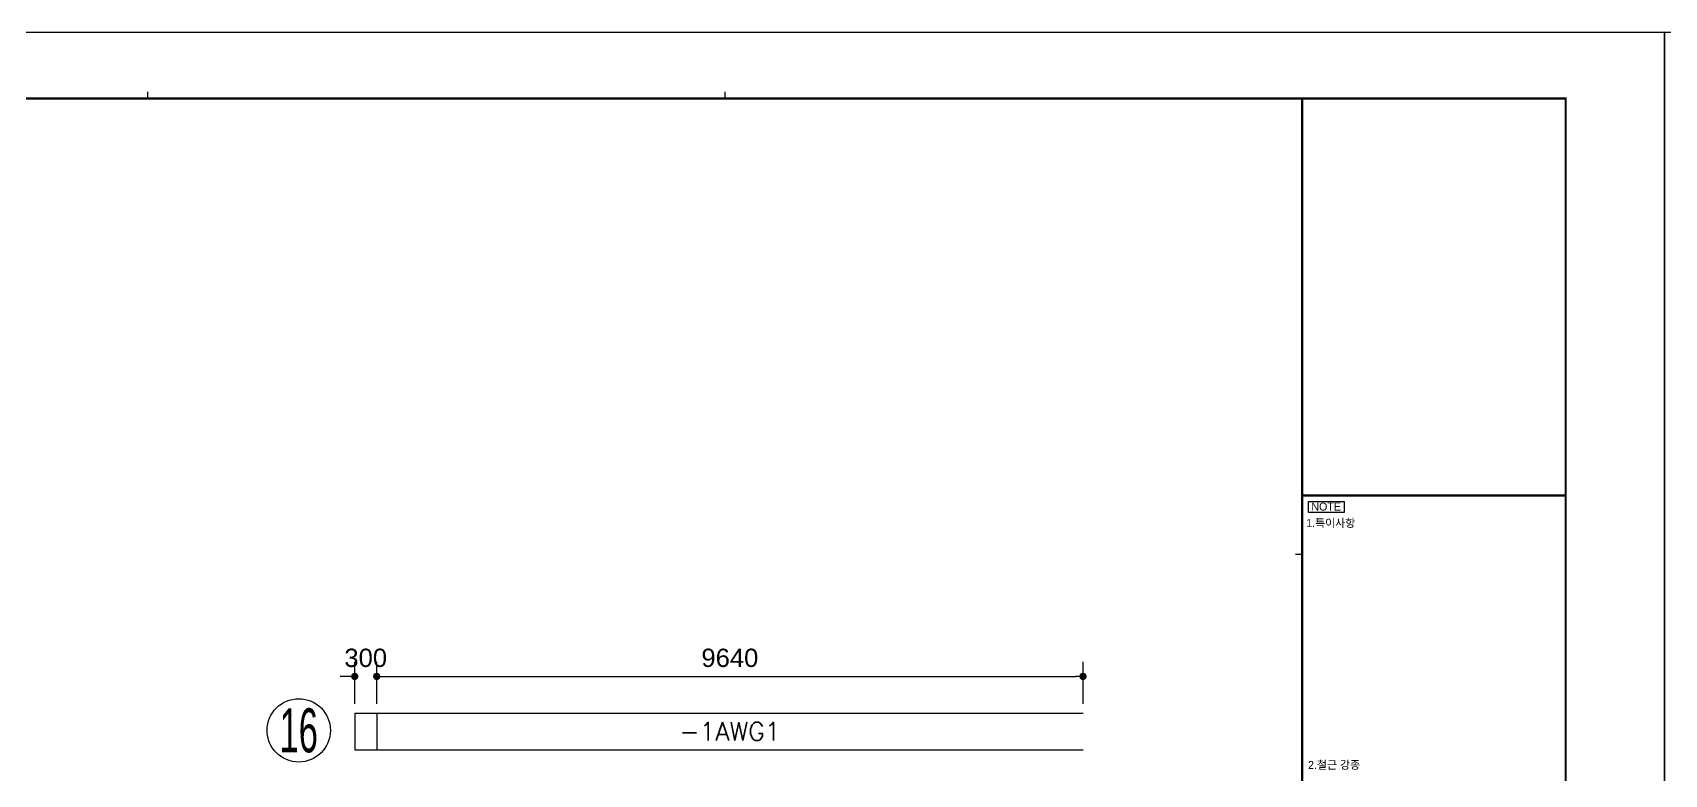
# Model space of a CAD drawing. Header units: millimetres. Extents: x 350420 to 672135, y -312840 to -44390.
# Drawn here: x 557934 to 580205, y -145509 to -135386 of the extents above; entities that cross this region are included whole.
import ezdxf
from ezdxf.enums import TextEntityAlignment as Align

# ---------------------------------------------------------------- set-up
doc = ezdxf.new("R2010")
doc.units = ezdxf.units.MM
doc.header["$LTSCALE"] = 65
doc.layers.get('Defpoints').update_dxf_attribs({"color": 145})
for name, color, linetype in [('00', 7, 'Continuous'), ('AMAC-NO', 5, 'Continuous'), ('XDIM', 7, 'Continuous'), ('XSTRUCT', 2, 'Continuous')]:
    doc.layers.add(name, color=color, linetype=linetype)
doc.styles.get("Standard").update_dxf_attribs({"font": 'arial.ttf'})
doc.styles.add('XRebar', font='Romans.shx', dxfattribs={"bigfont": 'whgtxt.shx'})
doc.styles.add('XRebarSheet', font='Hmkmrhd_0.ttf')
doc.styles.add('돋음', font='Dotum.ttf')
doc.dimstyles.new('XRebarm', dxfattribs={"dimscale": 100, "dimtxt": 2.5, "dimasz": 1, "dimexe": 2, "dimexo": 0, "dimgap": 1.25, "dimtad": 1, "dimdec": 0, "dimzin": 0, "dimdsep": 46, "dimtxsty": 'Standard', "dimblk": 'DOT', "dimcen": 0.09, "dimclrd": 7, "dimclre": 7, "dimclrt": 3, "dimadec": 0, "dimazin": 0, "dimtfac": 1, "dimtdec": 4, "dimtofl": 0, "dimtmove": 0, "dimatfit": 3, "dimfxl": 0, "dimtolj": 1, "dimtzin": 0, "dimarcsym": 0})

# ---------------------------------------------------------------- blocks, each defined once
blk = doc.blocks.new('dhs_sheet2e')
at = {"color": 7}
for p, q in [((38004.8, 57331.7), (38004.8, 57531.5)), ((55508.9, 57331.7), (55508.9, 57531.5)), ((73013.1, 43498.2), (72813.3, 43498.2))]:
    blk.add_line(p, q, dxfattribs=at)
for points in [[(84000, 0), (84000, 59329.4), (0, 59329.4), (0, 0)], [(73208.2, 45108.5), (74292.8, 45108.5), (74292.8, 44775), (73208.2, 44775)]]:
    blk.add_lwpolyline(points, close=True, dxfattribs=at)
at = {"color": 30, "const_width": 64.9}
blk.add_lwpolyline([(81003.6, 57331.7), (2996.4, 57331.7), (2996.4, 1997.6), (81003.6, 1997.6)], close=True, dxfattribs=at)
at = {"color": 30}
for points, const_width in [([(73013.1, 1997.6), (73013.1, 57331.7)], 64.9), ([(73013.1, 45291.6), (81003.6, 45291.6)], 64.9), ([(73013.1, 37482.7), (81003.6, 37482.7)], 1.25)]:
    blk.add_lwpolyline(points, dxfattribs=dict(at, const_width=const_width))
at = {"color": 7, "style": 'XRebarSheet'}
for s, p in [('NOTE', (73292, 44833.7)), ('1.특이사항', (73135.9, 44335.3)), ('2.철근 강종', (73193, 37000.1))]:
    blk.add_text(s, height=242.71, dxfattribs=at).set_placement(p)
blk = doc.blocks.new('DFHDHBSD')
at = {"color": 255, "xscale": 0.5, "yscale": 0.5, "zscale": 0.5}
blk.add_blockref('dhs_sheet2e', (0, 0), dxfattribs=at)
blk = doc.blocks.new('_Dot')
at = {"color": 0, "linetype": 'ByBlock', "lineweight": -2}
blk.add_line((-0.5, 0), (-1, 0), dxfattribs=at)
at = {"color": 0, "linetype": 'ByBlock', "const_width": 0.5}
blk.add_lwpolyline([(-0.25, 0, 1), (0.25, 0, 1)], format="xyb", close=True, dxfattribs=at)
blk = doc.blocks.new('*D1540')
at = {"layer": 'Defpoints', "color": 0, "linetype": 'Continuous', "ltscale": 7.6496e-308, "transparency": 16777216}
for p in [(562630, -144172), (562330, -144547), (562630, -144547)]:
    blk.add_point(p, dxfattribs=at)
at = {"layer": 'XDIM', "color": 7, "linetype": 'Continuous', "lineweight": -2, "ltscale": 7.6496e-308, "transparency": 16777216}
for p, q in [((562330, -144547), (562330, -143972)), ((562630, -144547), (562630, -143972)), ((562230, -144172), (562130, -144172)), ((562730, -144172), (562830, -144172))]:
    blk.add_line(p, q, dxfattribs=at)
at = {"layer": 'XDIM', "color": 7, "linetype": 'Continuous', "lineweight": -2, "ltscale": 7.6496e-308, "transparency": 16777216, "xscale": 100, "yscale": 100, "zscale": 100}
blk.add_blockref('_Dot', (562330, -144172), dxfattribs=at)
at = {"layer": 'XDIM', "color": 7, "linetype": 'Continuous', "lineweight": -2, "ltscale": 7.6496e-308, "transparency": 16777216, "xscale": 100, "yscale": 100, "zscale": 100, "rotation": 180}
blk.add_blockref('_Dot', (562630, -144172), dxfattribs=at)
at = {"layer": 'XDIM', "color": 3, "linetype": 'Continuous', "ltscale": 7.6496e-308, "transparency": 16777216, "insert": (562480, -143920), "char_height": 250, "attachment_point": 5}
blk.add_mtext('\\A1;300', dxfattribs=at)
blk = doc.blocks.new('*D1541')
at = {"layer": 'Defpoints', "color": 0, "linetype": 'Continuous', "ltscale": 7.6496e-308, "transparency": 16777216}
for p in [(572270, -144172), (562630, -144547), (572270, -144547)]:
    blk.add_point(p, dxfattribs=at)
at = {"layer": 'XDIM', "color": 7, "linetype": 'Continuous', "lineweight": -2, "ltscale": 7.6496e-308, "transparency": 16777216}
for p, q in [((562630, -144547), (562630, -143972)), ((572270, -144547), (572270, -143972)), ((562730, -144172), (572170, -144172))]:
    blk.add_line(p, q, dxfattribs=at)
at = {"layer": 'XDIM', "color": 7, "linetype": 'Continuous', "lineweight": -2, "ltscale": 7.6496e-308, "transparency": 16777216, "xscale": 100, "yscale": 100, "zscale": 100, "rotation": 180}
blk.add_blockref('_Dot', (562630, -144172), dxfattribs=at)
at = {"layer": 'XDIM', "color": 7, "linetype": 'Continuous', "lineweight": -2, "ltscale": 7.6496e-308, "transparency": 16777216, "xscale": 100, "yscale": 100, "zscale": 100}
blk.add_blockref('_Dot', (572270, -144172), dxfattribs=at)
at = {"layer": 'XDIM', "color": 3, "linetype": 'Continuous', "ltscale": 7.6496e-308, "transparency": 16777216, "insert": (567450, -143920), "char_height": 250, "attachment_point": 5}
blk.add_mtext('\\A1;9640', dxfattribs=at)

msp = doc.modelspace()

# ---------------------------------------------------------------- linework, layer by layer
at = {"layer": 'AMAC-NO', "color": 1}
msp.add_circle((561565.4, -144908.4), 431.9, dxfattribs=at)
at = {"layer": 'XSTRUCT', "color": 7, "linetype": 'Continuous', "ltscale": 7.6496e-308}
msp.add_line((562330, -144672.5), (562330, -145172.5), dxfattribs=at)
at = {"layer": 'XSTRUCT', "color": 2, "linetype": 'Continuous', "ltscale": 7.6496e-308}
for p, q in [((562330, -144672.5), (562630, -144672.5)), ((562330, -145172.5), (562630, -145172.5))]:
    msp.add_line(p, q, dxfattribs=at)
at = {"layer": 'XSTRUCT', "color": 1, "linetype": 'Continuous', "ltscale": 7.6496e-308}
for p, q in [((562630, -144672.5), (572270, -144672.5)), ((562630, -145172.5), (572270, -145172.5))]:
    msp.add_line(p, q, dxfattribs=at)
at = {"layer": 'XSTRUCT', "color": 253, "linetype": 'Continuous', "ltscale": 7.6496e-308}
msp.add_line((562630, -144672.5), (562630, -145172.5), dxfattribs=at)

# ---------------------------------------------------------------- block references
at = {"layer": '00', "xscale": 0.8999999981431359, "yscale": 0.8999999981431359, "zscale": 0.8999999981431359}
for p in [(542404.9, -162084.4), (542404.9, -162084.4), (580204.9, -162084.4)]:
    msp.add_blockref('DFHDHBSD', p, dxfattribs=at)

# ---------------------------------------------------------------- texts
at = {"layer": 'AMAC-NO', "color": 1, "style": '돋음', "width": 0.6}
msp.add_text('16', height=600, dxfattribs=at).set_placement((561565.4, -144908.4), align=Align.MIDDLE_CENTER)
at = {"layer": 'XSTRUCT', "color": 2, "linetype": 'Continuous', "ltscale": 7.6496e-308, "style": 'XRebar'}
msp.add_text('-1AWG1', height=250, dxfattribs=at).set_placement((567450, -144922.5), align=Align.MIDDLE_CENTER)

# ---------------------------------------------------------------- dimensions: what is measured, and where the dimension line sits
at = {"layer": 'XDIM', "color": 7, "linetype": 'Continuous', "ltscale": 7.6496e-308}
for base, p1, p2, picture, middle in [((562630, -144172.5), (562330, -144547.5), (562630, -144547.5), '*D1540', (562480, -144172.5)), ((572270, -144172.5), (562630, -144547.5), (572270, -144547.5), '*D1541', (567450, -144172.5))]:
    dim = msp.add_linear_dim(base=base, p1=p1, p2=p2, angle=0, dimstyle='XRebarm', override={"dimscale": 100}, dxfattribs=at)
    dim.commit()
    dim.dimension.update_dxf_attribs({"geometry": picture, "text_midpoint": middle, "dimtype": 161})

doc.saveas('drawing.dxf')
